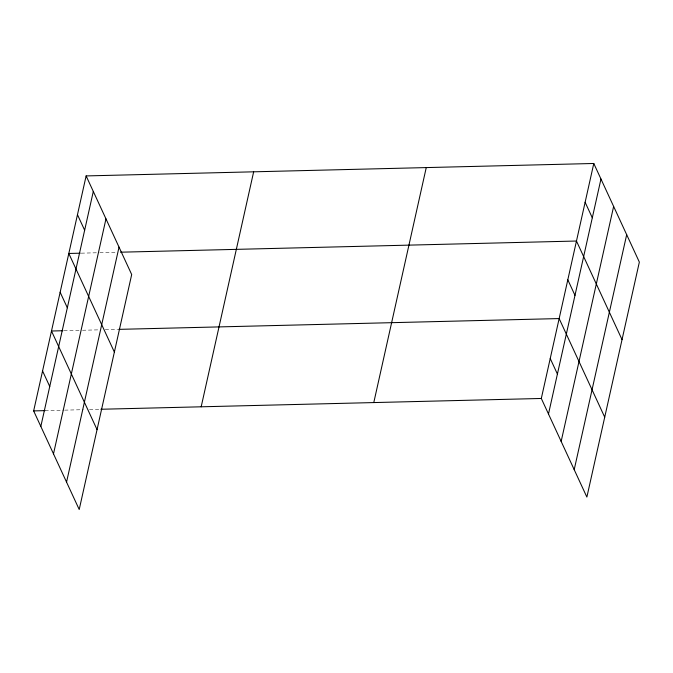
<?xml version="1.0" encoding="UTF-8"?>
<svg xmlns="http://www.w3.org/2000/svg" width="673" height="673" viewBox="0 0 673 673"><rect width="100%" height="100%" fill="white"/><g stroke="black" fill="none" stroke-linecap="round" stroke-linejoin="round"><path stroke-width="0.5" stroke-dasharray="3.37 2.52" d="M81.214 253.166L98.796 252.728M99.831 252.703L116.379 252.299M63.901 330.704L81.483 330.275M82.518 330.25L99.057 329.846M105.266 329.694L117.674 329.391M45.024 410.631L63.641 410.168M64.675 410.143L83.284 409.689M89.492 409.537L99.831 409.285"/><path stroke-width="1.01" d="M86.127 175.922L131.689 274.534L79.212 509.52L33.65 410.909L86.127 175.922L593.788 163.48L639.35 262.091L586.873 497.078L541.311 398.466L593.788 163.48M40.826 426.446L93.303 191.46M53.495 453.863L105.972 218.876M66.551 482.104L119.028 247.117M201.177 406.803L253.654 171.817M373.784 402.572L426.253 167.585M548.487 414.004L600.964 179.018M561.156 441.421L613.633 206.434M574.204 469.661L626.681 234.675M80.188 253.191L68.806 253.469L114.376 352.08M120.517 252.198L576.467 241.027L622.037 339.638M62.867 330.729L51.493 331.015L97.055 429.626M118.709 329.366L559.154 318.573L604.716 417.184M33.65 410.909L45.024 410.631M100.866 409.26L541.311 398.466M585.123 202.253L592.307 217.791M567.81 279.8L574.986 295.338M550.228 358.516L557.412 374.053M77.471 214.695L84.647 230.233M60.149 292.242L67.334 307.78M42.567 370.958L49.752 386.495"/></g></svg>
